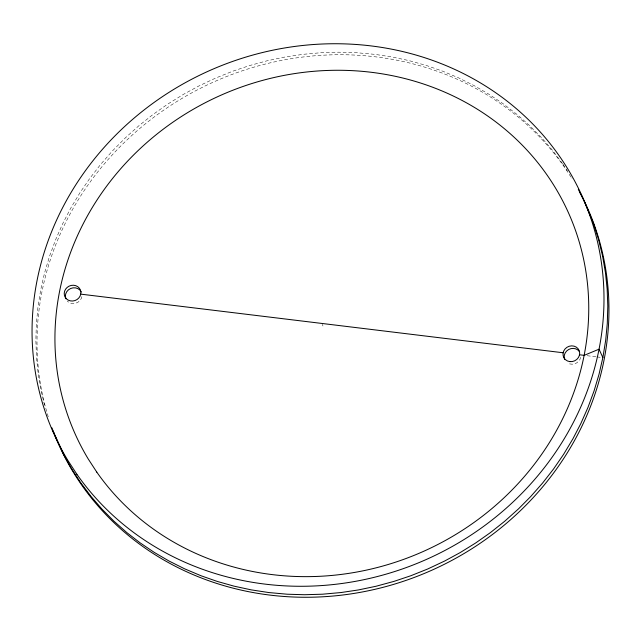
<?xml version="1.0" encoding="UTF-8"?>
<svg xmlns="http://www.w3.org/2000/svg" width="641" height="641" viewBox="0 0 641 641"><rect width="100%" height="100%" fill="white"/><g stroke="black" fill="none" stroke-linecap="round" stroke-linejoin="round"><path stroke-width="0.48" stroke-dasharray="3.21 2.4" d="M81.864 296.671L81.215 298.674A8.445 7.796 -24.3 0 1 67.249 301.046M587.084 355.715L595.962 356.797M596.947 356.917L601.875 357.518M562.654 163.743L552.502 150.29L541.773 137.895L529.49 125.484L516.734 114.234L503.217 103.802L489.403 94.515L474.076 85.582L458.571 77.865L442.53 71.119L426.513 65.518L409.086 60.631L391.811 56.929L374.793 54.349L356.508 52.706L338.616 52.185L320.66 52.746L303.241 54.309L284.828 57.057L267.097 60.791L249.581 65.566L232.859 71.175L215.472 78.146L199.014 85.902L183.51 94.323L167.613 104.187L152.798 114.651L138.648 125.932L125.612 137.631L112.568 150.795L100.741 164.272L89.788 178.382L80.037 192.612L70.67 208.253L62.586 223.901L55.711 239.462L49.501 256.312L44.558 272.946L40.816 289.283L38.043 306.246L36.361 323.785L35.864 340.315L36.473 357.277L38.268 374.608L41.056 390.746L45.014 407.115M562.942 164.152L567.397 170.995M572.125 178.254L571.868 177.829M322.215 324.306L322.984 325.997M48.251 416.778A289.612 267.377 -24.3 0 1 212.219 82.641A289.612 267.377 -24.3 0 1 571.98 178.679M580.69 357.301A8.445 7.796 -24.3 0 1 567.63 362.99"/><path stroke-width="0.96" d="M80.718 294.131L80.87 292.072A8.445 7.796 -24.3 0 0 69.116 286.142A8.445 7.796 -24.3 0 0 66.592 298.994A8.445 7.796 -24.3 0 0 80.069 296.134L80.718 294.131L563.151 352.766M53.211 431.209L63.587 454.429L71.552 468.659L80.726 482.761L91.174 496.623L101.903 509.026L113.81 521.085L126.934 532.687L140.05 542.815L154.265 552.406L169.152 561.091L184.632 568.831L201.146 575.802L217.163 581.395L234.077 586.162L251.344 589.888L268.883 592.564L287.16 594.215L304.523 594.728L322.479 594.207L340.964 592.548L358.311 589.96L376.051 586.251L394.095 581.347L410.817 575.746L427.707 568.992L444.662 561.019L460.166 552.598L475.606 543.023L490.445 532.591L504.619 521.325L518.457 508.914L530.74 496.511L542.59 483.05L553.568 468.964L563.631 454.301L572.998 438.66L580.866 423.485L587.957 407.46L594.007 391.098L598.982 374.464L602.957 357.133L605.697 340.163L607.283 323.641L607.804 306.102L607.163 289.131L605.473 272.802L602.516 255.679L598.526 239.317L593.614 223.765L583.799 200.296M579.544 354.761L584.127 355.354L599.047 349.185L602.861 357.638M578.318 189.327L583.406 199.479M51.889 427.835L52.883 430.367M581.235 195.024A289.612 267.377 -24.3 0 1 434.237 569.128A289.612 267.377 -24.3 0 1 54.87 435.407M54.14 433.572A289.612 267.377 -24.3 0 1 53.075 430.8M579.857 192.396A289.612 267.377 -24.3 0 1 580.778 194.143M564.625 359.361A8.445 7.796 -24.3 0 1 568.727 349.465A8.445 7.796 -24.3 0 1 579.376 351.46M65.831 298.738A8.445 7.796 -24.3 0 1 70.598 288.522A8.445 7.796 -24.3 0 1 81.295 291.992M96.799 472.145L88.234 458.98A270.31 249.549 -24.3 0 1 321.237 70.758A270.31 249.549 -24.3 0 1 556.019 431.409A270.31 249.549 -24.3 0 1 96.799 472.145M76.912 474.308L67.73 460.206A289.612 267.377 -24.3 0 1 317.375 44.261A289.612 267.377 -24.3 0 1 568.928 430.672A289.612 267.377 -24.3 0 1 76.912 474.308M569.801 361.612A8.445 7.796 -24.3 0 0 579.216 350.707A8.445 7.796 -24.3 0 0 565.025 348.976A8.445 7.796 -24.3 0 0 569.801 361.612"/></g></svg>
